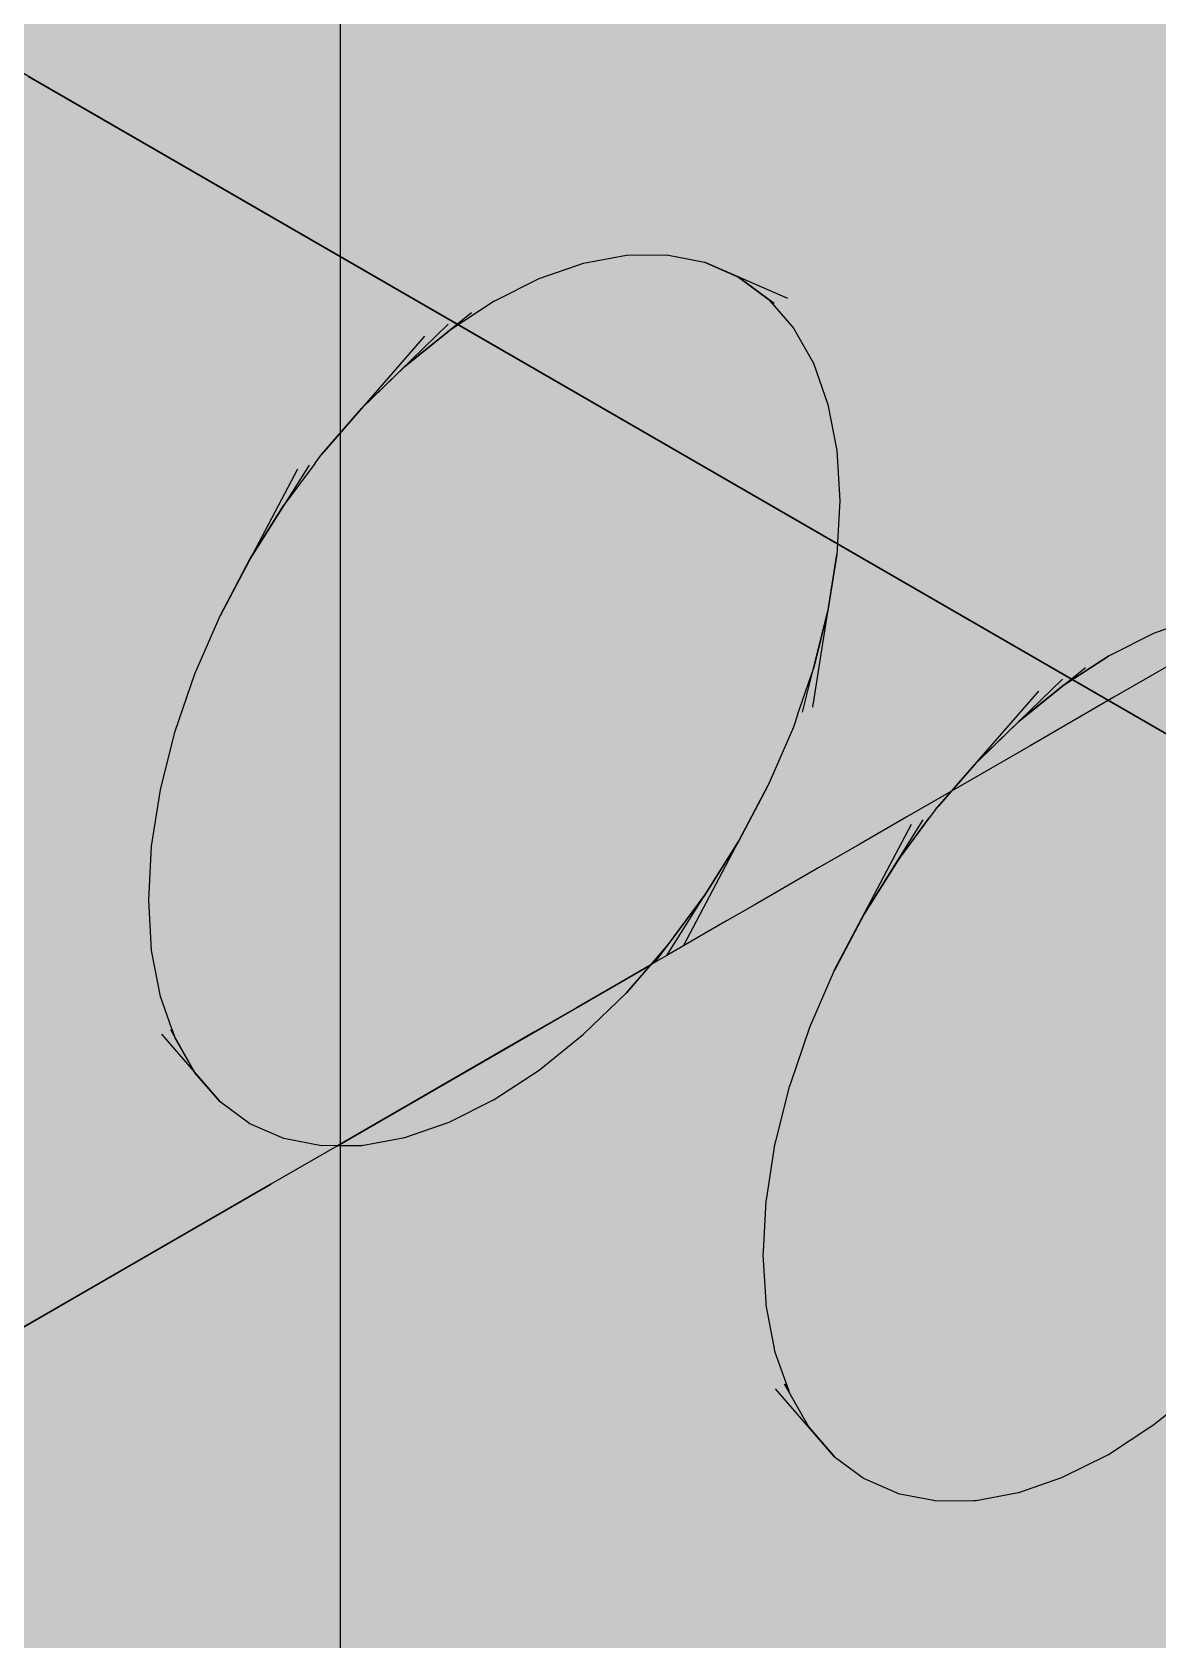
# Model space of a CAD drawing. Extents: x 0 to 297, y 0 to 210.
# Drawn here: x 228.12 to 238.49, y 147.24 to 162.04 of the extents above; entities that cross this region are included whole.
import ezdxf

# ---------------------------------------------------------------- set-up
doc = ezdxf.new("R2010")
doc.units = 0
doc.layers.add('SOMBRA', color=8, linetype='CONTINUOUS')
doc.layers.add('VISIBLE', color=7, linetype='CONTINUOUS')

msp = doc.modelspace()

# ---------------------------------------------------------------- linework, layer by layer
at = {"layer": 'SOMBRA', "color": 254}
for points in [[(231.3501, 160.9541), (210.721, 174.4084), (209.3839, 173.6363)], [(231.3501, 160.9541), (231.6621, 162.318), (210.721, 174.4084)], [(231.118, 159.9392), (209.3839, 173.6363), (208.3888, 173.0619)], [(231.118, 159.9392), (231.3501, 160.9541), (209.3839, 173.6363)], [(230.9375, 159.1502), (208.3888, 173.0619), (207.6153, 172.6153)], [(230.9375, 159.1502), (231.118, 159.9392), (208.3888, 173.0619)], [(230.7924, 158.5159), (207.6153, 172.6153), (206.9934, 172.2562)], [(230.7924, 158.5159), (230.9375, 159.1502), (207.6153, 172.6153)], [(230.6726, 157.9924), (206.9934, 172.2562), (206.4802, 171.9599)], [(230.6726, 157.9924), (230.7924, 158.5159), (206.9934, 172.2562)], [(230.5717, 157.5511), (206.4802, 171.9599), (206.0476, 171.7101)], [(230.5717, 157.5511), (230.6726, 157.9924), (206.4802, 171.9599)], [(230.4852, 157.173), (206.0476, 171.7101), (205.6768, 171.4961)], [(230.4852, 157.173), (230.5717, 157.5511), (206.0476, 171.7101)], [(230.4101, 156.8447), (205.6768, 171.4961), (205.355, 171.3103)], [(230.4101, 156.8447), (230.4852, 157.173), (205.6768, 171.4961)], [(230.3443, 156.5573), (205.355, 171.3103), (205.0732, 171.1476)], [(230.3443, 156.5573), (230.4101, 156.8447), (205.355, 171.3103)], [(230.2866, 156.3048), (205.0732, 171.1476), (204.8256, 171.0047)], [(230.2866, 156.3048), (230.3443, 156.5573), (205.0732, 171.1476)], [(230.236, 156.0839), (204.8256, 171.0047), (204.609, 170.8796)], [(230.236, 156.0839), (230.2866, 156.3048), (204.8256, 171.0047)], [(230.1926, 155.894), (204.609, 170.8796), (204.4229, 170.7722)], [(230.1926, 155.894), (230.236, 156.0839), (204.609, 170.8796)], [(230.1318, 155.6282), (204.2706, 170.6842), (204.1623, 170.6217)], [(230.1571, 155.7387), (204.4229, 170.7722), (204.2706, 170.6842)], [(230.1318, 155.6282), (230.1571, 155.7387), (204.2706, 170.6842)], [(230.1571, 155.7387), (230.1926, 155.894), (204.4229, 170.7722)], [(229.4491, 152.6442), (204.1237, 170.5994), (201.2367, 168.9326)], [(230.1228, 155.5888), (204.1623, 170.6217), (204.1237, 170.5994)], [(229.4491, 152.6442), (230.1228, 155.5888), (204.1237, 170.5994)], [(230.1228, 155.5888), (230.1318, 155.6282), (204.1623, 170.6217)], [(229.3062, 152.0195), (201.1345, 168.8736), (200.6243, 168.579)], [(229.4253, 152.5399), (201.2367, 168.9326), (201.1345, 168.8736)], [(229.3062, 152.0195), (229.4253, 152.5399), (201.1345, 168.8736)], [(229.4253, 152.5399), (229.4491, 152.6442), (201.2367, 168.9326)], [(229.3062, 152.0195), (200.6243, 168.579), (197.286, 166.6516)], [(229.3062, 152.0195), (197.286, 166.6516), (226.9845, 149.5052)], [(242.3269, 158.3632), (232.4258, 165.6563), (232.1072, 164.2635)], [(242.3269, 158.3632), (243.6924, 159.1515), (232.4258, 165.6563)], [(240.4195, 157.2619), (232.1072, 164.2635), (231.6621, 162.318)], [(240.4195, 157.2619), (242.3269, 158.3632), (232.1072, 164.2635)], [(239.0823, 156.4899), (231.6621, 162.318), (231.3501, 160.9541)], [(239.0823, 156.4899), (240.4195, 157.2619), (231.6621, 162.318)], [(238.0873, 155.9154), (231.3501, 160.9541), (231.118, 159.9392)], [(238.0873, 155.9154), (239.0823, 156.4899), (231.3501, 160.9541)], [(237.3138, 155.4688), (231.118, 159.9392), (230.9375, 159.1502)], [(237.3138, 155.4688), (238.0873, 155.9154), (231.118, 159.9392)], [(236.6919, 155.1098), (230.9375, 159.1502), (230.7924, 158.5159)], [(236.6919, 155.1098), (237.3138, 155.4688), (230.9375, 159.1502)], [(236.1787, 154.8135), (230.7924, 158.5159), (230.6726, 157.9924)], [(236.1787, 154.8135), (236.6919, 155.1098), (230.7924, 158.5159)], [(235.746, 154.5637), (230.6726, 157.9924), (230.5717, 157.5511)], [(235.746, 154.5637), (236.1787, 154.8135), (230.6726, 157.9924)], [(235.3753, 154.3496), (230.5717, 157.5511), (230.4852, 157.173)], [(235.3753, 154.3496), (235.746, 154.5637), (230.5717, 157.5511)], [(235.0534, 154.1638), (230.4852, 157.173), (230.4101, 156.8447)], [(235.0534, 154.1638), (235.3753, 154.3496), (230.4852, 157.173)], [(234.7717, 154.0012), (230.4101, 156.8447), (230.3443, 156.5573)], [(234.7717, 154.0012), (235.0534, 154.1638), (230.4101, 156.8447)], [(234.5241, 153.8582), (230.3443, 156.5573), (230.2866, 156.3048)], [(234.5241, 153.8582), (234.7717, 154.0012), (230.3443, 156.5573)], [(234.3075, 153.7332), (230.2866, 156.3048), (230.236, 156.0839)], [(234.3075, 153.7332), (234.5241, 153.8582), (230.2866, 156.3048)], [(234.1214, 153.6257), (230.236, 156.0839), (230.1926, 155.894)], [(234.1214, 153.6257), (234.3075, 153.7332), (230.236, 156.0839)], [(233.9691, 153.5378), (230.1926, 155.894), (230.1571, 155.7387)], [(233.9691, 153.5378), (234.1214, 153.6257), (230.1926, 155.894)], [(233.8608, 153.4753), (230.1571, 155.7387), (230.1318, 155.6282)], [(233.8608, 153.4753), (233.9691, 153.5378), (230.1571, 155.7387)], [(230.9352, 151.7862), (230.1228, 155.5888), (229.4491, 152.6442)], [(233.8221, 153.4529), (230.1318, 155.6282), (230.1228, 155.5888)], [(230.9352, 151.7862), (233.8221, 153.4529), (230.1228, 155.5888)], [(233.8221, 153.4529), (233.8608, 153.4753), (230.1318, 155.6282)], [(233.5964, 153.194), (239.6265, 150.3561), (233.9697, 153.6221)], [(233.2022, 152.812), (239.2532, 149.928), (233.5964, 153.194)], [(233.5964, 153.194), (239.6046, 150.331), (239.6265, 150.3561)], [(239.6046, 150.331), (233.5964, 153.194), (239.2532, 149.928)], [(229.4389, 152.7822), (235.2799, 149.1915), (229.623, 152.4574)], [(229.4389, 152.7822), (235.269, 149.2106), (235.2799, 149.1915)], [(235.269, 149.2106), (229.4389, 152.7822), (235.0958, 149.5162)], [(232.794, 152.4825), (238.8591, 149.546), (233.2022, 152.812)], [(233.2022, 152.812), (239.23, 149.9056), (239.2532, 149.928)], [(239.23, 149.9056), (233.2022, 152.812), (238.8591, 149.546)], [(230.833, 151.7272), (229.4491, 152.6442), (229.4253, 152.5399)], [(230.833, 151.7272), (230.9352, 151.7862), (229.4491, 152.6442)], [(230.3228, 151.4326), (229.4253, 152.5399), (229.3062, 152.0195)], [(230.3228, 151.4326), (230.833, 151.7272), (229.4253, 152.5399)], [(229.623, 152.4574), (235.5111, 148.9253), (229.8542, 152.1913)], [(229.623, 152.4574), (235.4975, 148.941), (235.5111, 148.9253)], [(235.4975, 148.941), (229.623, 152.4574), (235.2799, 149.1915)], [(232.3787, 152.2113), (238.4509, 149.2165), (232.794, 152.4825)], [(232.794, 152.4825), (238.8351, 149.5266), (238.8591, 149.546)], [(238.8351, 149.5266), (232.794, 152.4825), (238.4509, 149.2165)], [(229.8542, 152.1913), (235.7855, 148.7224), (230.1287, 151.9884)], [(229.8542, 152.1913), (235.7694, 148.7344), (235.7855, 148.7224)], [(235.7694, 148.7344), (229.8542, 152.1913), (235.5111, 148.9253)], [(231.9633, 152.003), (238.0355, 148.9453), (232.3787, 152.2113)], [(232.3787, 152.2113), (238.4264, 149.2006), (238.4509, 149.2165)], [(238.4264, 149.2006), (232.3787, 152.2113), (238.0355, 148.9453)], [(229.3062, 152.0195), (226.9845, 149.5052), (228.9969, 150.6671)], [(230.3228, 151.4326), (229.3062, 152.0195), (228.9969, 150.6671)], [(230.1287, 151.9884), (236.0985, 148.5862), (230.4416, 151.8522)], [(230.1287, 151.9884), (236.0801, 148.5942), (236.0985, 148.5862)], [(236.0801, 148.5942), (230.1287, 151.9884), (235.7855, 148.7224)], [(231.5551, 151.861), (237.6202, 148.737), (231.9633, 152.003)], [(231.9633, 152.003), (238.0111, 148.9331), (238.0355, 148.9453)], [(238.0111, 148.9331), (231.9633, 152.003), (237.6202, 148.737)], [(230.4416, 151.8522), (236.4445, 148.519), (230.7877, 151.785)], [(230.4416, 151.8522), (236.4242, 148.523), (236.4445, 148.519)], [(236.4242, 148.523), (230.4416, 151.8522), (236.0985, 148.5862)], [(231.161, 151.788), (237.212, 148.595), (231.5551, 151.861)], [(231.5551, 151.861), (237.5962, 148.7286), (237.6202, 148.737)], [(237.5962, 148.7286), (231.5551, 151.861), (237.212, 148.595)], [(230.7877, 151.785), (236.8178, 148.522), (231.161, 151.788)], [(230.7877, 151.785), (236.7959, 148.5218), (236.8178, 148.522)], [(236.7959, 148.5218), (230.7877, 151.785), (236.4445, 148.519)], [(231.161, 151.788), (237.1888, 148.5907), (237.212, 148.595)], [(237.1888, 148.5907), (231.161, 151.788), (236.8178, 148.522)]]:
    msp.add_solid(points, dxfattribs=at)
at = {"layer": 'SOMBRA', "color": 253}
for points in [[(240.864, 159.731), (223.0723, 170.003), (219.6508, 173.032)], [(240.864, 159.731), (219.6508, 173.032), (240.864, 160.7845)], [(240.864, 159.731), (225.1477, 168.1657), (223.0723, 170.003)], [(243.6924, 167.3761), (225.3076, 158.1531), (225.3076, 169.766)], [(233.843, 160.468), (219.6508, 166.962), (219.6508, 168.6619)], [(230.4142, 163.5035), (233.843, 160.468), (219.6508, 168.6619)], [(240.864, 159.0919), (230.4142, 163.5035), (225.1477, 168.1657)], [(240.864, 159.731), (240.864, 159.0919), (225.1477, 168.1657)], [(239.3636, 155.5808), (219.6508, 166.5), (219.6508, 166.962)], [(233.843, 160.468), (239.3636, 155.5808), (219.6508, 166.962)], [(239.3636, 155.5808), (240.864, 154.2526), (219.6508, 166.5)], [(236.8045, 163.9207), (243.5725, 165.1754), (226.4308, 156.5759)], [(232.794, 159.7681), (243.6924, 165.1976), (243.6924, 163.5571)], [(232.794, 159.7681), (243.5725, 165.1754), (243.6924, 165.1976)], [(236.8045, 163.9207), (226.4308, 156.5759), (225.3076, 156.1854)], [(236.8045, 163.9207), (225.3076, 156.1854), (225.3076, 158.1531)], [(233.2022, 159.9101), (243.6924, 163.5571), (243.6924, 162.5772)], [(240.864, 157.4703), (233.843, 160.468), (230.4142, 163.5035)], [(240.864, 159.0919), (240.864, 157.4703), (230.4142, 163.5035)], [(233.2022, 159.9101), (243.6924, 162.5772), (239.2406, 161.0295)], [(236.2924, 160.0045), (243.6924, 161.8547), (243.6924, 160.063)], [(236.2924, 160.0045), (239.2406, 161.0295), (243.6924, 161.8547)], [(233.5964, 159.9831), (239.2406, 161.0295), (236.2924, 160.0045)], [(240.864, 156.4144), (239.3636, 155.5808), (233.843, 160.468)], [(240.864, 157.4703), (240.864, 156.4144), (233.843, 160.468)], [(233.9697, 159.9861), (236.2924, 160.0045), (235.426, 159.7033)], [(235.426, 159.7033), (243.6924, 160.063), (243.6924, 160.0277)], [(235.426, 159.7033), (236.2924, 160.0045), (243.6924, 160.063)], [(235.426, 159.7033), (243.6924, 160.0277), (240.9193, 158.6365)], [(234.3157, 159.9189), (235.426, 159.7033), (235.0841, 159.5844)], [(234.6287, 159.7827), (235.0841, 159.5844), (234.9567, 159.5401)], [(235.0841, 159.5844), (235.426, 159.7033), (240.9193, 158.6365)], [(231.9633, 159.2886), (232.1692, 159.4547), (232.3787, 159.5598)], [(234.9031, 159.5798), (234.9567, 159.5401), (234.942, 159.535)], [(234.942, 159.535), (234.9567, 159.5401), (238.0952, 157.2197)], [(234.9567, 159.5401), (235.0841, 159.5844), (239.2201, 157.784)], [(234.9567, 159.5401), (239.2201, 157.784), (238.0952, 157.2197)], [(235.0841, 159.5844), (240.9193, 158.6365), (239.2201, 157.784)], [(231.5551, 158.9591), (231.9561, 159.3478), (232.1692, 159.4547)], [(234.942, 159.535), (238.0952, 157.2197), (237.3004, 156.821)], [(231.161, 158.5771), (231.7374, 159.2381), (231.9561, 159.3478)], [(235.1344, 159.3137), (237.3004, 156.821), (236.714, 156.5268)], [(231.274, 159.0056), (231.5108, 159.1244), (230.7295, 158.0704)], [(230.7877, 158.149), (231.5108, 159.1244), (231.7374, 159.2381)], [(231.274, 159.0056), (230.7295, 158.0704), (230.6736, 158.051)], [(231.0239, 158.8801), (231.274, 159.0056), (230.6736, 158.051)], [(235.3184, 158.9889), (236.714, 156.5268), (236.2692, 156.3037)], [(231.0239, 158.8801), (230.6736, 158.051), (230.5665, 158.0138)], [(230.7571, 158.7463), (231.0239, 158.8801), (230.5665, 158.0138)], [(230.7571, 158.7463), (230.5665, 158.0138), (230.4168, 157.9617)], [(230.4693, 158.6019), (230.7571, 158.7463), (230.4168, 157.9617)], [(230.1552, 158.4443), (230.4693, 158.6019), (230.2274, 157.8959)], [(230.4693, 158.6019), (230.4168, 157.9617), (230.2274, 157.8959)], [(235.4522, 158.611), (236.2692, 156.3037), (235.9265, 156.1318)], [(229.8078, 158.27), (230.1552, 158.4443), (229.9972, 157.8158)], [(230.1552, 158.4443), (230.2274, 157.8959), (229.9972, 157.8158)], [(229.418, 158.0745), (229.8078, 158.27), (229.7216, 157.72)], [(229.8078, 158.27), (229.9972, 157.8158), (229.7216, 157.72)], [(228.9735, 157.8515), (229.418, 158.0745), (229.3922, 157.6055)], [(229.418, 158.0745), (229.7216, 157.72), (229.3922, 157.6055)], [(230.4416, 157.6821), (230.6736, 158.051), (230.7295, 158.0704)], [(235.5334, 158.1865), (235.9265, 156.1318), (235.6618, 155.999)], [(229.623, 156.1317), (230.2274, 157.8959), (230.4168, 157.9617)], [(229.8542, 156.6648), (230.4168, 157.9617), (230.5665, 158.0138)], [(230.1287, 157.1846), (230.5665, 158.0138), (230.6736, 158.051)], [(228.4572, 157.5925), (228.9735, 157.8515), (228.996, 157.4678)], [(228.9735, 157.8515), (229.3922, 157.6055), (228.996, 157.4678)], [(229.3051, 155.062), (229.7216, 157.72), (229.9972, 157.8158)], [(229.4389, 155.5943), (229.9972, 157.8158), (230.2274, 157.8959)], [(238.0952, 157.2197), (239.2201, 157.784), (240.4195, 157.2619)], [(229.2239, 154.5437), (229.3922, 157.6055), (229.7216, 157.72)], [(235.5607, 157.7227), (235.6618, 155.999), (235.4604, 155.8979)], [(227.8445, 157.2851), (228.4572, 157.5925), (228.5132, 157.2999)], [(228.4572, 157.5925), (228.996, 157.4678), (228.5132, 157.2999)], [(229.2239, 153.5846), (228.5132, 157.2999), (228.996, 157.4678)], [(229.1967, 154.0484), (228.996, 157.4678), (229.3922, 157.6055)], [(227.8445, 157.2851), (228.5132, 157.2999), (227.9132, 157.0913)], [(229.3051, 153.1601), (227.9132, 157.0913), (228.5132, 157.2999)], [(235.5334, 157.2274), (235.4604, 155.8979), (235.3136, 155.8243)], [(237.3004, 156.821), (238.0952, 157.2197), (239.0823, 156.4899)], [(238.0952, 157.2197), (240.4195, 157.2619), (239.0823, 156.4899)], [(227.1473, 156.825), (227.9132, 157.0913), (229.4104, 152.8628)], [(226.1615, 156.4408), (227.1473, 156.825), (229.397, 152.8561)], [(227.1473, 156.825), (229.4104, 152.8628), (229.397, 152.8561)], [(236.714, 156.5268), (237.3004, 156.821), (238.0873, 155.9154)], [(237.3004, 156.821), (239.0823, 156.4899), (238.0873, 155.9154)], [(235.4522, 156.7091), (235.3136, 155.8243), (235.2178, 155.7762)], [(226.1615, 156.4408), (229.1337, 152.724), (225.3076, 155.5528)], [(226.1615, 156.4408), (229.397, 152.8561), (229.3131, 152.814)], [(226.1615, 156.4408), (229.3131, 152.814), (229.1337, 152.724)], [(236.2692, 156.3037), (236.714, 156.5268), (237.3138, 155.4688)], [(236.714, 156.5268), (238.0873, 155.9154), (237.3138, 155.4688)], [(235.9265, 156.1318), (236.2692, 156.3037), (236.6919, 155.1098)], [(236.2692, 156.3037), (237.3138, 155.4688), (236.6919, 155.1098)], [(235.3184, 156.1768), (235.2178, 155.7762), (235.1736, 155.7541)], [(235.4604, 155.8979), (235.6618, 155.999), (235.746, 154.5637)], [(235.6618, 155.999), (235.9265, 156.1318), (236.1787, 154.8135)], [(235.6618, 155.999), (236.1787, 154.8135), (235.746, 154.5637)], [(235.9265, 156.1318), (236.6919, 155.1098), (236.1787, 154.8135)], [(235.3136, 155.8243), (235.4604, 155.8979), (235.3753, 154.3496)], [(235.4604, 155.8979), (235.746, 154.5637), (235.3753, 154.3496)], [(235.1736, 155.7541), (234.7717, 154.0012), (234.5241, 153.8582)], [(235.2178, 155.7762), (235.0534, 154.1638), (234.7717, 154.0012)], [(235.1736, 155.7541), (235.2178, 155.7762), (234.7717, 154.0012)], [(235.3136, 155.8243), (235.3753, 154.3496), (235.0534, 154.1638)], [(235.2178, 155.7762), (235.3136, 155.8243), (235.0534, 154.1638)], [(229.1337, 152.724), (225.3076, 154.087), (225.3076, 155.5528)], [(235.1344, 155.6394), (234.5241, 153.8582), (234.3075, 153.7332)], [(234.9031, 155.1063), (240.7912, 152.3734), (235.1344, 155.6394)], [(234.9031, 155.1063), (234.3075, 153.7332), (234.1214, 153.6257)], [(234.6287, 154.5865), (240.56, 151.8403), (234.9031, 155.1063)], [(240.7776, 152.3421), (234.9031, 155.1063), (240.56, 151.8403)], [(234.9031, 155.1063), (240.7776, 152.3421), (240.7912, 152.3734)], [(229.2239, 154.5437), (234.8536, 150.7824), (229.1967, 154.0484)], [(229.2239, 154.5437), (234.8552, 150.8116), (234.8536, 150.7824)], [(234.8552, 150.8116), (229.2239, 154.5437), (234.8808, 151.2777)], [(234.6287, 154.5865), (234.1214, 153.6257), (233.9691, 153.5378)], [(234.3157, 154.0889), (240.2855, 151.3205), (234.6287, 154.5865)], [(240.5438, 151.8097), (234.6287, 154.5865), (240.2855, 151.3205)], [(234.6287, 154.5865), (240.5438, 151.8097), (240.56, 151.8403)], [(229.1337, 152.724), (228.8109, 152.5621), (225.3076, 154.087)], [(228.8109, 152.5621), (225.3076, 152.8492), (225.3076, 154.087)], [(234.3157, 154.0889), (233.9691, 153.5378), (233.8608, 153.4753)], [(233.9697, 153.6221), (239.9726, 150.823), (234.3157, 154.0889)], [(234.3157, 154.0889), (240.2671, 151.2913), (240.2855, 151.3205)], [(240.2671, 151.2913), (234.3157, 154.0889), (239.9726, 150.823)], [(229.1967, 154.0484), (234.8808, 150.3186), (229.2239, 153.5846)], [(229.1967, 154.0484), (234.8792, 150.3459), (234.8808, 150.3186)], [(234.8792, 150.3459), (229.1967, 154.0484), (234.8536, 150.7824)], [(233.9697, 153.6221), (233.8608, 153.4753), (233.8221, 153.4529)], [(233.9697, 153.6221), (239.9522, 150.7955), (239.9726, 150.823)], [(239.9522, 150.7955), (233.9697, 153.6221), (239.6265, 150.3561)], [(229.2239, 153.5846), (234.962, 149.8941), (229.3051, 153.1601)], [(229.2239, 153.5846), (234.9572, 149.919), (234.962, 149.8941)], [(234.9572, 149.919), (229.2239, 153.5846), (234.8808, 150.3186)], [(229.4104, 152.8628), (229.3051, 153.1601), (234.1382, 150.1332)], [(235.0672, 149.5968), (234.1382, 150.1332), (229.3051, 153.1601)], [(235.0672, 149.5968), (229.3051, 153.1601), (234.962, 149.8941)], [(228.8109, 152.5621), (228.2458, 152.2786), (225.3076, 152.8492)], [(228.2458, 152.2786), (225.3076, 151.7416), (225.3076, 152.8492)], [(229.8542, 152.1913), (229.1337, 152.724), (229.3131, 152.814)], [(229.623, 152.4574), (229.3131, 152.814), (229.397, 152.8561)], [(229.4389, 152.7822), (229.397, 152.8561), (229.4104, 152.8628)], [(229.4104, 152.8628), (235.0958, 149.5162), (229.4389, 152.7822)], [(229.4104, 152.8628), (234.1382, 150.1332), (235.0879, 149.5384)], [(229.4104, 152.8628), (235.0879, 149.5384), (235.0958, 149.5162)], [(230.1287, 151.9884), (228.8109, 152.5621), (229.1337, 152.724)], [(230.4416, 151.8522), (228.2458, 152.2786), (228.8109, 152.5621)], [(228.2458, 152.2786), (227.2054, 151.7567), (225.3076, 151.7416)], [(230.7877, 151.785), (227.2054, 151.7567), (228.2458, 152.2786)], [(227.2054, 151.7567), (230.833, 151.7272), (225.3076, 150.7028)], [(230.833, 151.7272), (230.3228, 151.4326), (225.3076, 149.689)], [(230.833, 151.7272), (225.3076, 149.689), (225.3076, 150.7028)], [(227.2054, 151.7567), (230.9352, 151.7862), (230.833, 151.7272)], [(230.3228, 151.4326), (226.9845, 149.5052), (225.3076, 148.664)], [(230.3228, 151.4326), (225.3076, 148.664), (225.3076, 149.689)], [(235.0672, 149.5968), (235.0879, 149.5384), (234.1382, 150.1332)]]:
    msp.add_solid(points, dxfattribs=at)
at = {"layer": 'SOMBRA', "color": 252}
for points in [[(246.5208, 158.6324), (228.9251, 168.7913), (225.3076, 169.766)], [(246.5208, 158.6324), (225.3076, 169.766), (246.5208, 157.5185)], [(230.9645, 154.8871), (225.3076, 169.766), (227.674, 156.7869)], [(230.9645, 154.8871), (230.9645, 166.5), (225.3076, 169.766)], [(246.5208, 158.6324), (230.1514, 168.4609), (228.9251, 168.7913)], [(246.5208, 159.01), (236.5481, 166.7375), (230.1514, 168.4609)], [(246.5208, 158.6324), (246.5208, 159.01), (230.1514, 168.4609)], [(246.5208, 160.9797), (239.0198, 166.0715), (236.5481, 166.7375)], [(246.5208, 159.01), (246.5208, 160.9797), (236.5481, 166.7375)], [(249.3492, 164.1101), (230.9645, 166.5), (230.9645, 154.8871)], [(250.6355, 156.6282), (238.0827, 162.3903), (240.355, 162.5636)], [(250.6355, 156.6282), (249.3492, 155.8855), (238.0827, 162.3903)], [(232.0877, 153.3099), (249.2294, 161.9094), (242.4614, 160.6547)], [(238.4509, 156.5022), (249.3492, 161.3833), (249.3492, 161.9316)], [(238.4509, 156.5022), (249.3492, 161.9316), (249.2294, 161.9094)], [(243.6924, 152.6196), (224.8642, 161.3823), (228.0889, 161.6282)], [(241.8671, 151.5657), (221.7484, 161.1447), (224.8642, 161.3823)], [(243.6924, 152.6196), (241.8671, 151.5657), (224.8642, 161.3823)], [(238.4509, 156.5022), (248.1138, 159.8616), (249.3492, 161.3833)], [(240.1034, 150.5475), (219.1139, 160.9439), (221.7484, 161.1447)], [(241.8671, 151.5657), (240.1034, 150.5475), (221.7484, 161.1447)], [(238.6122, 149.6865), (216.8025, 160.7676), (219.1139, 160.9439)], [(240.1034, 150.5475), (238.6122, 149.6865), (219.1139, 160.9439)], [(237.3039, 148.9312), (214.7054, 160.6077), (216.8025, 160.7676)], [(238.6122, 149.6865), (237.3039, 148.9312), (216.8025, 160.7676)], [(236.1168, 148.2458), (212.7403, 160.4578), (214.7054, 160.6077)], [(237.3039, 148.9312), (236.1168, 148.2458), (214.7054, 160.6077)], [(232.0877, 153.3099), (242.4614, 160.6547), (230.9645, 154.8871)], [(235.0045, 147.6036), (211.4602, 160.3602), (212.7403, 160.4578)], [(236.1168, 148.2458), (235.0045, 147.6036), (212.7403, 160.4578)], [(233.9282, 146.9822), (208.9365, 160.1678), (210.8389, 160.3129)], [(234.2799, 147.1853), (210.8389, 160.3129), (211.4602, 160.3602)], [(234.2799, 147.1853), (233.9282, 146.9822), (210.8389, 160.3129)], [(235.0045, 147.6036), (234.2799, 147.1853), (211.4602, 160.3602)], [(232.8514, 146.3605), (206.9632, 160.0173), (208.9365, 160.1678)], [(233.9282, 146.9822), (232.8514, 146.3605), (208.9365, 160.1678)], [(231.7345, 145.7156), (204.8313, 159.8548), (206.9632, 160.0173)], [(232.8514, 146.3605), (231.7345, 145.7156), (206.9632, 160.0173)], [(233.5964, 159.9831), (238.8591, 156.6441), (233.2022, 159.9101)], [(233.9697, 159.9861), (239.2532, 156.7171), (233.5964, 159.9831)], [(238.8823, 156.6484), (233.5964, 159.9831), (239.2532, 156.7171)], [(233.5964, 159.9831), (238.8823, 156.6484), (238.8591, 156.6441)], [(234.3157, 159.9189), (239.6265, 156.7201), (233.9697, 159.9861)], [(239.2752, 156.7173), (233.9697, 159.9861), (239.6265, 156.7201)], [(233.9697, 159.9861), (239.2752, 156.7173), (239.2532, 156.7171)], [(230.5277, 145.0189), (202.4159, 159.6706), (204.8313, 159.8548)], [(231.7345, 145.7156), (230.5277, 145.0189), (204.8313, 159.8548)], [(233.2022, 159.9101), (238.4509, 156.5022), (232.794, 159.7681)], [(238.4749, 156.5105), (233.2022, 159.9101), (238.8591, 156.6441)], [(233.2022, 159.9101), (238.4749, 156.5105), (238.4509, 156.5022)], [(234.6287, 159.7827), (239.9726, 156.6529), (234.3157, 159.9189)], [(239.6469, 156.7161), (234.3157, 159.9189), (239.9726, 156.6529)], [(234.3157, 159.9189), (239.6469, 156.7161), (239.6265, 156.7201)], [(232.794, 159.7681), (238.0355, 156.2938), (232.3787, 159.5598)], [(238.06, 156.306), (232.794, 159.7681), (238.4509, 156.5022)], [(232.794, 159.7681), (238.06, 156.306), (238.0355, 156.2938)], [(234.9031, 159.5798), (240.2855, 156.5167), (234.6287, 159.7827)], [(239.991, 156.6449), (234.6287, 159.7827), (240.2855, 156.5167)], [(234.6287, 159.7827), (239.991, 156.6449), (239.9726, 156.6529)], [(229.1605, 144.2296), (199.5154, 159.4494), (202.4159, 159.6706)], [(230.5277, 145.0189), (229.1605, 144.2296), (202.4159, 159.6706)], [(232.3787, 159.5598), (237.6202, 156.0226), (231.9633, 159.2886)], [(237.6446, 156.0385), (232.3787, 159.5598), (238.0355, 156.2938)], [(232.3787, 159.5598), (237.6446, 156.0385), (237.6202, 156.0226)], [(234.942, 159.535), (240.56, 156.3138), (234.9031, 159.5798)], [(240.3017, 156.5047), (234.9031, 159.5798), (240.56, 156.3138)], [(234.9031, 159.5798), (240.3017, 156.5047), (240.2855, 156.5167)], [(229.1605, 144.2296), (227.5187, 143.2817), (199.5154, 159.4494)], [(234.942, 159.535), (235.1344, 159.3137), (239.9412, 156.6487)], [(234.942, 159.535), (239.9412, 156.6487), (240.5736, 156.2981)], [(234.942, 159.535), (240.5736, 156.2981), (240.56, 156.3138)], [(231.9633, 159.2886), (237.212, 155.6931), (231.5551, 158.9591)], [(237.236, 155.7125), (231.9633, 159.2886), (237.6202, 156.0226)], [(231.9633, 159.2886), (237.236, 155.7125), (237.212, 155.6931)], [(235.3184, 158.9889), (240.7912, 156.0477), (235.1344, 159.3137)], [(240.5989, 156.269), (239.9412, 156.6487), (235.1344, 159.3137)], [(240.5989, 156.269), (235.1344, 159.3137), (240.7912, 156.0477)], [(231.5551, 158.9591), (236.8178, 155.3111), (231.161, 158.5771)], [(236.841, 155.3335), (231.5551, 158.9591), (237.212, 155.6931)], [(231.5551, 158.9591), (236.841, 155.3335), (236.8178, 155.3111)], [(235.4522, 158.611), (240.9753, 155.7229), (235.3184, 158.9889)], [(240.802, 156.0286), (235.3184, 158.9889), (240.9753, 155.7229)], [(235.3184, 158.9889), (240.802, 156.0286), (240.7912, 156.0477)], [(231.161, 158.5771), (236.4445, 154.883), (230.7877, 158.149)], [(236.4665, 154.9082), (231.161, 158.5771), (236.8178, 155.3111)], [(231.161, 158.5771), (236.4665, 154.9082), (236.4445, 154.883)], [(235.5334, 158.1865), (241.1091, 155.345), (235.4522, 158.611)], [(240.9832, 155.7007), (235.4522, 158.611), (241.1091, 155.345)], [(235.4522, 158.611), (240.9832, 155.7007), (240.9753, 155.7229)], [(230.7295, 158.0704), (236.0985, 154.4162), (230.4416, 157.6821)], [(230.7295, 158.0704), (230.7877, 158.149), (231.7407, 157.4866)], [(230.7295, 158.0704), (231.7407, 157.4866), (236.1188, 154.4436)], [(230.7295, 158.0704), (236.1188, 154.4436), (236.0985, 154.4162)], [(236.3863, 154.8044), (231.7407, 157.4866), (230.7877, 158.149)], [(236.3863, 154.8044), (230.7877, 158.149), (236.4445, 154.883)], [(235.5607, 157.7227), (241.1903, 154.9205), (235.5334, 158.1865)], [(241.1139, 155.3201), (235.5334, 158.1865), (241.1903, 154.9205)], [(235.5334, 158.1865), (241.1139, 155.3201), (241.1091, 155.345)], [(230.4416, 157.6821), (235.7855, 153.9186), (230.1287, 157.1846)], [(235.8039, 153.9479), (230.4416, 157.6821), (236.0985, 154.4162)], [(230.4416, 157.6821), (235.8039, 153.9479), (235.7855, 153.9186)], [(235.5334, 157.2274), (241.2175, 154.4567), (235.5607, 157.7227)], [(241.1919, 154.8933), (235.5607, 157.7227), (241.2175, 154.4567)], [(235.5607, 157.7227), (241.1919, 154.8933), (241.1903, 154.9205)], [(236.3863, 154.8044), (236.1188, 154.4436), (231.7407, 157.4866)], [(230.1287, 157.1846), (235.5111, 153.3988), (229.8542, 156.6648)], [(230.1287, 157.1846), (235.5272, 153.4294), (235.5111, 153.3988)], [(235.5272, 153.4294), (230.1287, 157.1846), (235.7855, 153.9186)], [(235.4522, 156.7091), (241.1903, 153.9614), (235.5334, 157.2274)], [(241.2159, 154.4275), (235.5334, 157.2274), (241.1903, 153.9614)], [(235.5334, 157.2274), (241.2159, 154.4275), (241.2175, 154.4567)], [(230.9645, 152.9194), (227.674, 156.7869), (228.0749, 154.5877)], [(230.9645, 152.9194), (230.9645, 154.8871), (227.674, 156.7869)], [(229.8542, 156.6648), (235.2799, 152.8657), (229.623, 156.1317)], [(229.8542, 156.6648), (235.2935, 152.897), (235.2799, 152.8657)], [(235.2935, 152.897), (229.8542, 156.6648), (235.5111, 153.3988)], [(235.3184, 156.1768), (241.1091, 153.4431), (235.4522, 156.7091)], [(241.1855, 153.9309), (235.4522, 156.7091), (241.1091, 153.4431)], [(235.4522, 156.7091), (241.1855, 153.9309), (241.1903, 153.9614)], [(238.0355, 156.2938), (237.8261, 156.1887), (237.6202, 156.0226)], [(235.1736, 155.7541), (240.9753, 152.9108), (235.3184, 156.1768)], [(241.1012, 153.4118), (235.3184, 156.1768), (240.9753, 152.9108)], [(235.3184, 156.1768), (241.1012, 153.4118), (241.1091, 153.4431)], [(237.8261, 156.1887), (237.613, 156.0818), (237.212, 155.6931)], [(228.2038, 153.8807), (225.3076, 156.0125), (225.3076, 155.5528)], [(228.2038, 153.8807), (228.1102, 154.3944), (225.3076, 156.0125)], [(229.623, 156.1317), (235.0958, 152.3284), (229.4389, 155.5943)], [(229.623, 156.1317), (235.1066, 152.36), (235.0958, 152.3284)], [(235.1066, 152.36), (229.623, 156.1317), (235.2799, 152.8657)], [(237.613, 156.0818), (237.3942, 155.9721), (236.8178, 155.3111)], [(237.1677, 155.8584), (236.9308, 155.7396), (236.3305, 154.785)], [(237.1677, 155.8584), (236.3305, 154.785), (236.3863, 154.8044)], [(237.3942, 155.9721), (237.1677, 155.8584), (236.4445, 154.883)], [(235.1736, 155.7541), (235.1344, 155.6394), (236.4562, 155.0136)], [(235.1736, 155.7541), (236.4562, 155.0136), (240.9645, 152.8792)], [(235.1736, 155.7541), (240.9645, 152.8792), (240.9753, 152.9108)], [(236.9308, 155.7396), (236.2233, 154.7478), (236.3305, 154.785)], [(236.9308, 155.7396), (236.6807, 155.6141), (236.2233, 154.7478)], [(228.5025, 152.2424), (225.3076, 155.5528), (225.3076, 154.087)], [(228.5025, 152.2424), (228.2038, 153.8807), (225.3076, 155.5528)], [(229.4389, 155.5943), (234.962, 151.796), (229.3051, 155.062)], [(229.4389, 155.5943), (234.9698, 151.8273), (234.962, 151.796)], [(234.9698, 151.8273), (229.4389, 155.5943), (235.0958, 152.3284)], [(240.8305, 152.4881), (236.4562, 155.0136), (235.1344, 155.6394)], [(240.8305, 152.4881), (235.1344, 155.6394), (240.7912, 152.3734)], [(236.6807, 155.6141), (236.0736, 154.6957), (236.2233, 154.7478)], [(236.6807, 155.6141), (236.4139, 155.4803), (236.0736, 154.6957)], [(236.4139, 155.4803), (235.8843, 154.6299), (236.0736, 154.6957)], [(236.4139, 155.4803), (236.1262, 155.3359), (235.8843, 154.6299)], [(236.1262, 155.3359), (235.6541, 154.5499), (235.8843, 154.6299)], [(236.1262, 155.3359), (235.812, 155.1783), (235.6541, 154.5499)], [(235.812, 155.1783), (235.3784, 154.454), (235.6541, 154.5499)], [(235.812, 155.1783), (235.4646, 155.004), (235.3784, 154.454)], [(229.3051, 155.062), (234.8808, 151.2777), (229.2239, 154.5437)], [(229.3051, 155.062), (234.8856, 151.3082), (234.8808, 151.2777)], [(234.8856, 151.3082), (229.3051, 155.062), (234.962, 151.796)], [(235.4646, 155.004), (235.0491, 154.3395), (235.3784, 154.454)], [(235.4646, 155.004), (235.0748, 154.8085), (235.0491, 154.3395)], [(240.8305, 152.4881), (240.9645, 152.8792), (236.4562, 155.0136)], [(232.0877, 153.3099), (230.9645, 154.8871), (230.9645, 152.9194)], [(235.0748, 154.8085), (234.6304, 154.5855), (234.6529, 154.2018)], [(235.0748, 154.8085), (234.6529, 154.2018), (235.0491, 154.3395)], [(236.0985, 154.4162), (236.3863, 154.8044), (236.3305, 154.785)], [(235.2799, 152.8657), (236.0736, 154.6957), (235.8843, 154.6299)], [(235.5111, 153.3988), (236.2233, 154.7478), (236.0736, 154.6957)], [(235.7855, 153.9186), (236.3305, 154.785), (236.2233, 154.7478)], [(230.9645, 152.7465), (228.0749, 154.5877), (228.1102, 154.3944)], [(230.9645, 152.7465), (230.9645, 152.9194), (228.0749, 154.5877)], [(234.6304, 154.5855), (234.1141, 154.3265), (234.1701, 154.0339)], [(234.6304, 154.5855), (234.1701, 154.0339), (234.6529, 154.2018)], [(234.962, 151.796), (235.6541, 154.5499), (235.3784, 154.454)], [(235.0958, 152.3284), (235.8843, 154.6299), (235.6541, 154.5499)], [(230.9645, 152.2868), (228.1102, 154.3944), (228.2038, 153.8807)], [(230.9645, 152.2868), (230.9645, 152.7465), (228.1102, 154.3944)], [(234.8808, 151.2777), (235.3784, 154.454), (235.0491, 154.3395)], [(234.1141, 154.3265), (233.5014, 154.0192), (233.57, 153.8253)], [(234.1141, 154.3265), (233.57, 153.8253), (234.1701, 154.0339)], [(234.8536, 150.7824), (235.0491, 154.3395), (234.6529, 154.2018)], [(228.7548, 150.859), (225.3076, 154.087), (225.3076, 152.8492)], [(228.7548, 150.859), (228.5025, 152.2424), (225.3076, 154.087)], [(234.8808, 150.3186), (234.6529, 154.2018), (234.1701, 154.0339)], [(233.5014, 154.0192), (232.7554, 153.6449), (232.8041, 153.559)], [(233.5014, 154.0192), (232.8041, 153.559), (233.57, 153.8253)], [(234.962, 149.8941), (234.1701, 154.0339), (233.57, 153.8253)], [(230.9645, 150.821), (228.2038, 153.8807), (228.5025, 152.2424)], [(230.9645, 150.821), (230.9645, 152.2868), (228.2038, 153.8807)], [(235.0539, 149.5901), (233.57, 153.8253), (232.8041, 153.559)], [(235.0539, 149.5901), (235.0672, 149.5968), (233.57, 153.8253)], [(232.7554, 153.6449), (232.0877, 153.3099), (232.8041, 153.559)], [(234.97, 149.5481), (232.8041, 153.559), (232.0877, 153.3099)], [(234.97, 149.5481), (235.0539, 149.5901), (232.8041, 153.559)], [(233.5503, 153.296), (233.5964, 153.194), (233.8221, 153.4529)], [(232.0877, 153.3099), (230.9645, 152.9194), (230.9645, 152.7465)], [(234.7906, 149.4581), (231.8184, 153.1749), (230.9645, 152.7465)], [(234.97, 149.5481), (232.0877, 153.3099), (231.8184, 153.1749)], [(234.7906, 149.4581), (234.97, 149.5481), (231.8184, 153.1749)], [(233.5503, 153.296), (233.1366, 153.0571), (233.2022, 152.812)], [(233.5503, 153.296), (233.2022, 152.812), (233.5964, 153.194)], [(233.1366, 153.0571), (232.751, 152.8345), (232.794, 152.4825)], [(233.1366, 153.0571), (232.794, 152.4825), (233.2022, 152.812)], [(228.9804, 149.6211), (225.3076, 152.8492), (225.3076, 151.7416)], [(228.9804, 149.6211), (228.7548, 150.859), (225.3076, 152.8492)], [(234.7906, 149.4581), (230.9645, 152.7465), (230.9645, 152.2868)], [(232.751, 152.8345), (232.3787, 152.2113), (232.794, 152.4825)], [(232.751, 152.8345), (232.3787, 152.6196), (232.3787, 152.2113)], [(232.3787, 152.6196), (231.9633, 152.003), (232.3787, 152.2113)], [(232.3787, 152.6196), (232.0063, 152.4046), (231.9633, 152.003)], [(234.4677, 149.2961), (234.7906, 149.4581), (230.9645, 152.2868)], [(234.4677, 149.2961), (230.9645, 152.2868), (230.9645, 150.821)], [(232.0063, 152.4046), (231.5551, 151.861), (231.9633, 152.003)], [(232.0063, 152.4046), (231.6208, 152.182), (231.5551, 151.861)], [(230.9645, 149.5832), (228.5025, 152.2424), (228.7548, 150.859)], [(230.9645, 149.5832), (230.9645, 150.821), (228.5025, 152.2424)], [(231.6208, 152.182), (231.161, 151.788), (231.5551, 151.861)], [(231.6208, 152.182), (231.2071, 151.9432), (231.161, 151.788)], [(231.2071, 151.9432), (230.9352, 151.7862), (231.161, 151.788)], [(229.1714, 148.5739), (225.3076, 151.7416), (225.3076, 150.8046)], [(229.1714, 148.5739), (228.9804, 149.6211), (225.3076, 151.7416)], [(237.2133, 146.4357), (238.6235, 148.1726), (240.2855, 151.3205)], [(229.1921, 148.4601), (225.3076, 150.8046), (225.3076, 150.7028)], [(229.1921, 148.4601), (229.1714, 148.5739), (225.3076, 150.8046)], [(230.9645, 148.4757), (228.7548, 150.859), (228.9804, 149.6211)], [(230.9645, 148.4757), (230.9645, 149.5832), (228.7548, 150.859)], [(233.9027, 149.0126), (234.4677, 149.2961), (230.9645, 150.821)], [(233.9027, 149.0126), (230.9645, 150.821), (230.9645, 149.5832)], [(236.0159, 145.4858), (237.2133, 146.4357), (239.9726, 150.823)], [(229.3987, 147.327), (225.3076, 150.7028), (225.3076, 149.689)], [(229.3987, 147.327), (229.1921, 148.4601), (225.3076, 150.7028)], [(234.538, 144.5207), (236.0159, 145.4858), (239.6265, 150.3561)], [(231.8923, 142.793), (234.538, 144.5207), (239.2532, 149.928)], [(229.6076, 146.1814), (225.3076, 149.689), (225.3076, 148.664)], [(229.6076, 146.1814), (229.3987, 147.327), (225.3076, 149.689)], [(230.9645, 147.5386), (228.9804, 149.6211), (229.1714, 148.5739)], [(230.9645, 147.5386), (230.9645, 148.4757), (228.9804, 149.6211)], [(240.3861, 148.6623), (237.3039, 148.9312), (238.6122, 149.6865)], [(232.8622, 148.4907), (233.9027, 149.0126), (230.9645, 149.5832)], [(232.8622, 148.4907), (230.9645, 149.5832), (230.9645, 148.4757)], [(231.8923, 142.793), (238.8591, 149.546), (230.9645, 143.1748)], [(235.5111, 148.9253), (234.97, 149.5481), (234.7906, 149.4581)], [(235.2799, 149.1915), (235.0539, 149.5901), (234.97, 149.5481)], [(235.0958, 149.5162), (235.0672, 149.5968), (235.0539, 149.5901)], [(235.7855, 148.7224), (234.7906, 149.4581), (234.4677, 149.2961)], [(238.4509, 149.2165), (230.9645, 144.3277), (230.9645, 143.1748)], [(236.0985, 148.5862), (234.4677, 149.2961), (233.9027, 149.0126)], [(237.8307, 146.6709), (238.5102, 147.1147), (239.3655, 149.0865)], [(237.8307, 146.6709), (239.3655, 149.0865), (238.6235, 148.1726)], [(238.0355, 148.9453), (230.9645, 145.398), (230.9645, 144.3277)], [(236.4445, 148.519), (233.9027, 149.0126), (232.8622, 148.4907)], [(238.9034, 148.0077), (236.1168, 148.2458), (237.3039, 148.9312)], [(240.3861, 148.6623), (238.9034, 148.0077), (237.3039, 148.9312)], [(237.6202, 148.737), (230.9645, 146.423), (230.9645, 145.398)], [(229.8257, 144.9852), (225.3076, 148.664), (225.3076, 147.5937)], [(229.8257, 144.9852), (229.6076, 146.1814), (225.3076, 148.664)], [(237.212, 148.595), (230.9645, 147.4369), (230.9645, 146.423)], [(230.9645, 147.4369), (229.1714, 148.5739), (229.1921, 148.4601)], [(230.9645, 147.4369), (230.9645, 147.5386), (229.1714, 148.5739)], [(230.9645, 146.423), (229.1921, 148.4601), (229.3987, 147.327)], [(230.9645, 146.423), (230.9645, 147.4369), (229.1921, 148.4601)], [(236.8178, 148.522), (232.8622, 148.4907), (230.9645, 147.5386)], [(236.8178, 148.522), (230.9645, 147.5386), (230.9645, 147.4369)], [(232.8622, 148.4907), (230.9645, 148.4757), (230.9645, 147.5386)], [(237.558, 147.4137), (235.0045, 147.6036), (236.1168, 148.2458)], [(238.9034, 148.0077), (237.558, 147.4137), (236.1168, 148.2458)], [(237.0341, 146.1507), (237.8307, 146.6709), (238.6235, 148.1726)], [(237.0341, 146.1507), (238.6235, 148.1726), (237.2133, 146.4357)], [(240.1323, 147.2982), (237.558, 147.4137), (238.9034, 148.0077)], [(237.3913, 142.4497), (238.5083, 143.0945), (239.7166, 147.9025)], [(237.3913, 142.4497), (239.7166, 147.9025), (239.1277, 147.5179)], [(230.0606, 143.6966), (225.3076, 147.5937), (225.3076, 146.4408)], [(230.0606, 143.6966), (229.8257, 144.9852), (225.3076, 147.5937)], [(236.2974, 146.8571), (234.2799, 147.1853), (235.0045, 147.6036)], [(237.558, 147.4137), (236.2974, 146.8571), (235.0045, 147.6036)], [(236.1846, 141.753), (237.3913, 142.4497), (239.1277, 147.5179)], [(236.1846, 141.753), (239.1277, 147.5179), (238.5102, 147.1147)], [(238.9452, 146.6128), (236.2974, 146.8571), (237.558, 147.4137)], [(240.1323, 147.2982), (238.9452, 146.6128), (237.558, 147.4137)], [(230.9645, 145.398), (229.3987, 147.327), (229.6076, 146.1814)], [(230.9645, 145.398), (230.9645, 146.423), (229.3987, 147.327)]]:
    msp.add_solid(points, dxfattribs=at)
at = {"layer": 'VISIBLE'}
for p, q in [((240.864, 154.2526), (219.6508, 166.5)), ((230.9645, 154.8871), (230.9645, 166.5)), ((228.0889, 161.6282), (243.6924, 152.6196)), ((233.2022, 159.9101), (233.5964, 159.9831)), ((233.5964, 159.9831), (233.9697, 159.9861)), ((233.9697, 159.9861), (234.3157, 159.9189)), ((232.794, 159.7681), (233.2022, 159.9101)), ((235.0841, 159.5844), (234.3157, 159.9189)), ((234.3157, 159.9189), (234.6287, 159.7827)), ((232.3787, 159.5598), (232.794, 159.7681)), ((234.9567, 159.5401), (234.6287, 159.7827)), ((234.6287, 159.7827), (234.9031, 159.5798)), ((232.3787, 159.5598), (231.9633, 159.2886)), ((234.942, 159.535), (234.9031, 159.5798)), ((232.1692, 159.4547), (231.5551, 158.9591)), ((234.942, 159.535), (235.1344, 159.3137)), ((231.9561, 159.3478), (231.161, 158.5771)), ((231.5551, 158.9591), (231.9633, 159.2886)), ((235.1344, 159.3137), (235.3184, 158.9889)), ((231.7374, 159.2381), (230.7877, 158.149)), ((231.161, 158.5771), (231.5551, 158.9591)), ((235.3184, 158.9889), (235.4522, 158.611)), ((230.7877, 158.149), (231.161, 158.5771)), ((235.4522, 158.611), (235.5334, 158.1865)), ((230.7295, 158.0704), (230.4416, 157.6821)), ((230.7295, 158.0704), (230.7877, 158.149)), ((235.5334, 158.1865), (235.5607, 157.7227)), ((230.5665, 158.0138), (229.8542, 156.6648)), ((230.6736, 158.051), (230.1287, 157.1846)), ((230.1287, 157.1846), (230.4416, 157.6821)), ((235.5607, 157.7227), (235.5334, 157.2274)), ((229.8542, 156.6648), (230.1287, 157.1846)), ((235.3136, 155.8243), (235.5334, 157.2274)), ((235.5334, 157.2274), (235.4522, 156.7091)), ((229.623, 156.1317), (229.8542, 156.6648)), ((235.2178, 155.7762), (235.4522, 156.7091)), ((235.4522, 156.7091), (235.3184, 156.1768)), ((238.8591, 156.6441), (238.4749, 156.5105)), ((238.4509, 156.5022), (238.06, 156.306)), ((239.0823, 156.4899), (238.0873, 155.9154)), ((238.4749, 156.5105), (238.4509, 156.5022)), ((237.6202, 156.0226), (238.0355, 156.2938)), ((238.0355, 156.2938), (237.6446, 156.0385)), ((238.06, 156.306), (238.0355, 156.2938)), ((235.1736, 155.7541), (235.3184, 156.1768)), ((237.212, 155.6931), (237.8261, 156.1887)), ((229.4389, 155.5943), (229.623, 156.1317)), ((236.8178, 155.3111), (237.613, 156.0818)), ((237.6202, 156.0226), (237.236, 155.7125)), ((237.6446, 156.0385), (237.6202, 156.0226)), ((236.4445, 154.883), (237.3942, 155.9721)), ((238.0873, 155.9154), (237.3138, 155.4688)), ((235.1736, 155.7541), (235.1344, 155.6394)), ((237.212, 155.6931), (236.841, 155.3335)), ((237.236, 155.7125), (237.212, 155.6931)), ((229.3051, 155.062), (229.4389, 155.5943)), ((235.1344, 155.6394), (234.9031, 155.1063)), ((237.3138, 155.4688), (236.6919, 155.1098)), ((236.8178, 155.3111), (236.4665, 154.9082)), ((236.841, 155.3335), (236.8178, 155.3111)), ((234.1214, 153.6257), (234.9031, 155.1063)), ((234.9031, 155.1063), (234.6287, 154.5865)), ((236.6919, 155.1098), (236.1787, 154.8135)), ((229.2239, 154.5437), (229.3051, 155.062)), ((230.9645, 152.9194), (230.9645, 154.8871)), ((236.1787, 154.8135), (235.746, 154.5637)), ((236.0985, 154.4162), (236.3863, 154.8044)), ((236.3863, 154.8044), (236.1188, 154.4436)), ((236.4445, 154.883), (236.3863, 154.8044)), ((236.4665, 154.9082), (236.4445, 154.883)), ((235.5111, 153.3988), (236.2233, 154.7478)), ((235.7855, 153.9186), (236.3305, 154.785)), ((229.1967, 154.0484), (229.2239, 154.5437)), ((233.9691, 153.5378), (234.6287, 154.5865)), ((234.6287, 154.5865), (234.3157, 154.0889)), ((235.746, 154.5637), (235.3753, 154.3496)), ((236.0985, 154.4162), (235.8039, 153.9479)), ((236.1188, 154.4436), (236.0985, 154.4162)), ((235.3753, 154.3496), (235.0534, 154.1638)), ((233.8608, 153.4753), (234.3157, 154.0889)), ((234.3157, 154.0889), (233.9697, 153.6221)), ((235.0534, 154.1638), (234.7717, 154.0012)), ((229.2239, 153.5846), (229.1967, 154.0484)), ((234.7717, 154.0012), (234.5241, 153.8582)), ((235.7855, 153.9186), (235.5272, 153.4294)), ((235.8039, 153.9479), (235.7855, 153.9186)), ((234.5241, 153.8582), (234.3075, 153.7332)), ((233.9697, 153.6221), (233.5964, 153.194)), ((233.8221, 153.4529), (233.9697, 153.6221)), ((234.1214, 153.6257), (233.9691, 153.5378)), ((234.3075, 153.7332), (234.1214, 153.6257)), ((229.3051, 153.1601), (229.2239, 153.5846)), ((233.8608, 153.4753), (233.8221, 153.4529)), ((233.9691, 153.5378), (233.8608, 153.4753)), ((230.9352, 151.7862), (233.8221, 153.4529)), ((233.8221, 153.4529), (233.5503, 153.296)), ((233.5964, 153.194), (233.8221, 153.4529)), ((235.5111, 153.3988), (235.2935, 152.897)), ((235.5272, 153.4294), (235.5111, 153.3988)), ((233.5503, 153.296), (233.1366, 153.0571)), ((233.2022, 152.812), (233.5964, 153.194)), ((229.4104, 152.8628), (229.3051, 153.1601)), ((233.1366, 153.0571), (232.751, 152.8345)), ((230.9645, 152.7465), (230.9645, 152.9194)), ((235.2935, 152.897), (235.2799, 152.8657)), ((229.3131, 152.814), (229.8542, 152.1913)), ((229.397, 152.8561), (229.623, 152.4574)), ((229.4104, 152.8628), (229.4389, 152.7822)), ((229.623, 152.4574), (229.4389, 152.7822)), ((230.9645, 152.2868), (230.9645, 152.7465)), ((232.751, 152.8345), (232.3787, 152.6196)), ((232.794, 152.4825), (233.2022, 152.812)), ((235.2799, 152.8657), (235.1066, 152.36)), ((232.3787, 152.6196), (232.0063, 152.4046)), ((229.8542, 152.1913), (229.623, 152.4574)), ((232.3787, 152.2113), (232.794, 152.4825)), ((230.9645, 150.821), (230.9645, 152.2868)), ((232.0063, 152.4046), (231.6208, 152.182)), ((235.0958, 152.3284), (234.9698, 151.8273)), ((235.1066, 152.36), (235.0958, 152.3284)), ((230.1287, 151.9884), (229.8542, 152.1913)), ((231.6208, 152.182), (231.2071, 151.9432)), ((231.9633, 152.003), (232.3787, 152.2113)), ((230.4416, 151.8522), (230.1287, 151.9884)), ((231.5551, 151.861), (231.9633, 152.003)), ((230.7877, 151.785), (230.4416, 151.8522)), ((231.2071, 151.9432), (230.9352, 151.7862)), ((231.161, 151.788), (231.5551, 151.861)), ((230.833, 151.7272), (230.3228, 151.4326)), ((231.161, 151.788), (230.7877, 151.785)), ((230.9352, 151.7862), (230.833, 151.7272)), ((230.9352, 151.7862), (231.161, 151.788)), ((234.962, 151.796), (234.8856, 151.3082)), ((234.9698, 151.8273), (234.962, 151.796)), ((230.3228, 151.4326), (226.9845, 149.5052)), ((228.9969, 150.6671), (230.3228, 151.4326)), ((234.8808, 151.2777), (234.8552, 150.8116)), ((234.8856, 151.3082), (234.8808, 151.2777)), ((230.9645, 149.5832), (230.9645, 150.821)), ((234.8552, 150.8116), (234.8536, 150.7824)), ((226.9845, 149.5052), (228.9969, 150.6671)), ((234.8536, 150.7824), (234.8792, 150.3459)), ((234.8792, 150.3459), (234.8808, 150.3186)), ((234.8808, 150.3186), (234.9572, 149.919)), ((234.9572, 149.919), (234.962, 149.8941)), ((234.962, 149.8941), (235.0672, 149.5968)), ((230.9645, 148.4757), (230.9645, 149.5832)), ((235.5111, 148.9253), (234.97, 149.5481)), ((235.2799, 149.1915), (235.0539, 149.5901)), ((235.0958, 149.5162), (235.0672, 149.5968)), ((235.0672, 149.5968), (235.0879, 149.5384)), ((235.0879, 149.5384), (235.0958, 149.5162)), ((235.0958, 149.5162), (235.269, 149.2106)), ((238.4509, 149.2165), (238.8351, 149.5266)), ((235.269, 149.2106), (235.2799, 149.1915)), ((235.2799, 149.1915), (235.4975, 148.941)), ((238.0355, 148.9453), (238.4264, 149.2006)), ((238.4264, 149.2006), (238.4509, 149.2165)), ((235.4975, 148.941), (235.5111, 148.9253)), ((235.5111, 148.9253), (235.7694, 148.7344)), ((237.6202, 148.737), (238.0111, 148.9331)), ((238.0111, 148.9331), (238.0355, 148.9453)), ((235.7694, 148.7344), (235.7855, 148.7224)), ((237.5962, 148.7286), (237.6202, 148.737)), ((235.7855, 148.7224), (236.0801, 148.5942)), ((236.0801, 148.5942), (236.0985, 148.5862)), ((236.0985, 148.5862), (236.4242, 148.523)), ((236.8178, 148.522), (237.1888, 148.5907)), ((237.1888, 148.5907), (237.212, 148.595)), ((237.212, 148.595), (237.5962, 148.7286)), ((230.9645, 147.5386), (230.9645, 148.4757)), ((236.4242, 148.523), (236.4445, 148.519)), ((236.4445, 148.519), (236.7959, 148.5218)), ((236.7959, 148.5218), (236.8178, 148.522)), ((230.9645, 147.4369), (230.9645, 147.5386)), ((230.9645, 146.423), (230.9645, 147.4369))]:
    msp.add_line(p, q, dxfattribs=at)

doc.saveas('drawing.dxf')
